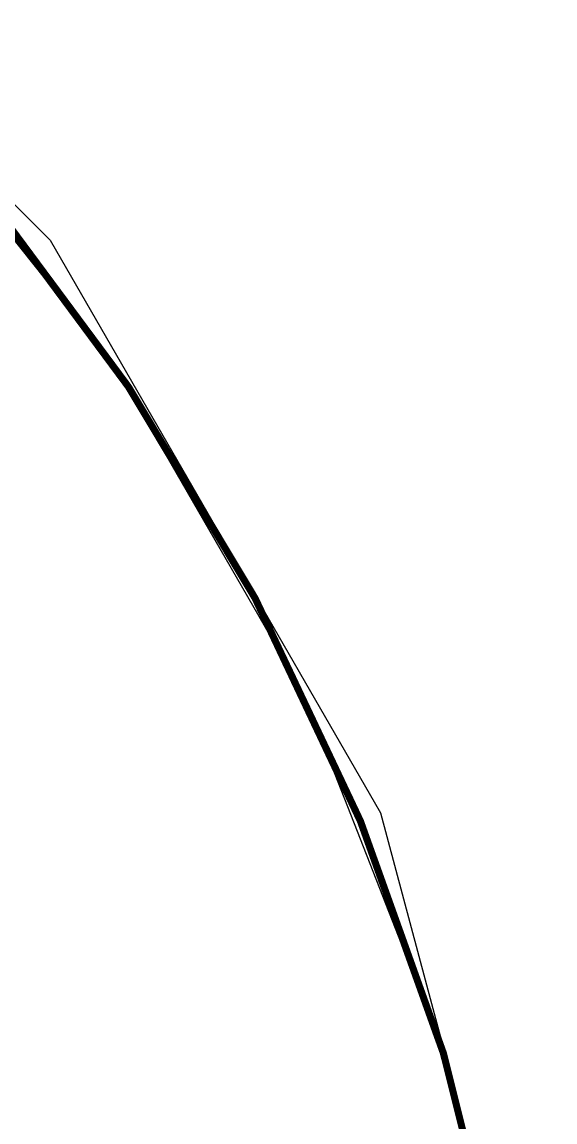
# Model space of a CAD drawing. Header units: inches. Extents: x -3 to 117, y 0 to 53.
# Drawn here: x 19.7601 to 19.9513, y 3.1505 to 3.5447 of the extents above; entities that cross this region are included whole.
import ezdxf

# ---------------------------------------------------------------- set-up
doc = ezdxf.new("R2010")
doc.units = ezdxf.units.IN
doc.layers.add('Keep-Out Layer', color=6, linetype='Continuous')
doc.layers.add('Mechanical 1', color=6, linetype='Continuous')

# ---------------------------------------------------------------- blocks, each defined once
blk = doc.blocks.new('DC_IN_TH_KH_DC_007B_2_1G_70')
at = {"layer": 'Keep-Out Layer'}
for p, q in [((-0.83866, 5.55252), (-0.9, 5.78142)), ((-0.86001, 5.63463), (-0.88994, 5.76577)), ((-0.81087, 5.50942), (-0.86001, 5.63463)), ((-0.72018, 5.3473), (-0.83866, 5.55252)), ((-0.74361, 5.39293), (-0.81087, 5.50942)), ((-0.65974, 5.28776), (-0.74361, 5.39293)), ((-0.55261, 5.17973), (-0.72018, 5.3473))]:
    blk.add_line(p, q, dxfattribs=at)
blk.add_lwpolyline([(0.9, 5.89991, 0.00254, 0.00254, 1), (-0.9, 5.89991, 0.00254, 0.00254, 1)], format="xyseb", close=True, dxfattribs=at)
at = {"layer": 'Mechanical 1'}
blk.add_lwpolyline([(0.9, 5.89991, 0.00254, 0.00254, 1), (-0.9, 5.89991, 0.00254, 0.00254, 1)], format="xyseb", close=True, dxfattribs=at)

msp = doc.modelspace()

# ---------------------------------------------------------------- block references
at = {"rotation": 180}
msp.add_blockref('DC_IN_TH_KH_DC_007B_2_1G_70', (19.05, 8.8138), dxfattribs=at)

doc.saveas('drawing.dxf')
